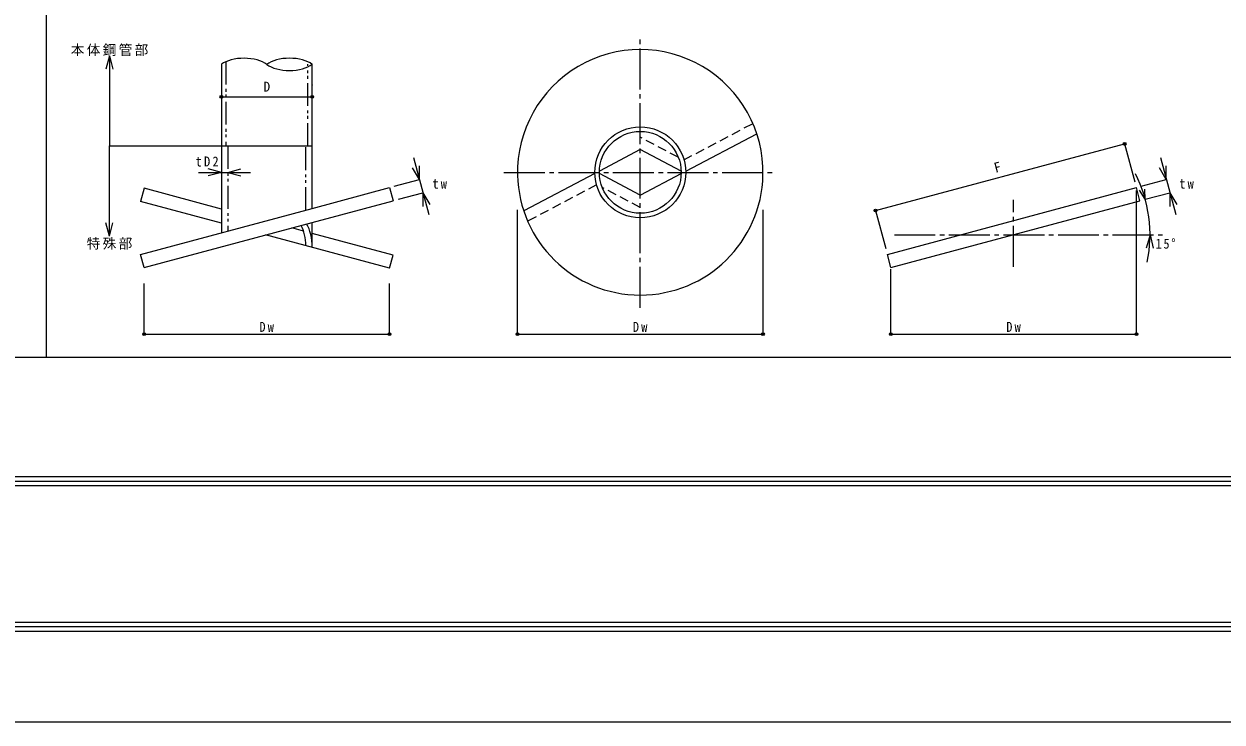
# Model space of a CAD drawing. Units: millimetres, scale not verified. Extents: x -297 to 297, y -210 to 210.
# Drawn here: x -133.1 to -1.3, y -210 to -133.2 of the extents above; entities that cross this region are included whole.
import ezdxf
from ezdxf.enums import TextEntityAlignment as Align

# ---------------------------------------------------------------- set-up
doc = ezdxf.new("R2010")
doc.units = ezdxf.units.MM
doc.header["$LTSCALE"] = 0.5
doc.header["$PDMODE"] = 32
doc.header["$PDSIZE"] = 0.3
for name, pattern in [('CHAIN2', [12, 9, -1, 1, -1]), ('DASHED2', [3, 2, -1]), ('DOUBLE_CHAIN1', [8.8, 5, -1, 0.6, -0.6, 0.6, -1])]:
    doc.linetypes.add(name, pattern=pattern)
for name, color, linetype, lineweight in [('0-2_DEFPOINTS', 1, 'Continuous', 18), ('0-7_WAKU', 7, 'Continuous', 18), ('8-8', 7, 'Continuous', 18), ('8-E', 7, 'Continuous', 9)]:
    doc.layers.add(name, color=color, linetype=linetype, lineweight=lineweight)
doc.styles.add('ＭＳ ゴシック', font='')
doc.styles.get('ＭＳ ゴシック').set_extended_font_data('MS Gothic')

msp = doc.modelspace()

# ---------------------------------------------------------------- linework, layer by layer
at = {"layer": '0-2_DEFPOINTS'}
msp.add_lwpolyline([(-297, -210), (-297, 210), (297, 210), (297, -210)], close=True, dxfattribs=at)
at = {"layer": '0-7_WAKU'}
for p, q in [((-285, -183), (285, -183)), ((-285, -183.5), (285, -183.5)), ((-285, -184), (285, -184)), ((-285, -199), (285, -199)), ((-285, -199.5), (285, -199.5)), ((-285, -200), (285, -200))]:
    msp.add_line(p, q, dxfattribs=at)
at = {"layer": '8-8', "color": 3}
for p, q in [((-130.625, -169.9136), (-130.625, 172.6636)), ((130.625, -169.9136), (-261.25, -169.9136))]:
    msp.add_line(p, q, dxfattribs=at)
at = {"layer": '8-E', "linetype": 'CHAIN2'}
for p, q in [((-65.3125, -164.4333), (-65.3125, -134.5379)), ((-80.3125, -149.5379), (-50.3125, -149.5379)), ((-24.2443, -159.9342), (-24.2443, -152.5773)), ((-37.3653, -156.4279), (-7.3701, -156.4279))]:
    msp.add_line(p, q, dxfattribs=at)
at = {"layer": '8-E'}
for p, q in [((-123.6969, -136.7407), (-124.0851, -138.1896)), ((-123.6969, -136.7407), (-123.6969, -146.6369)), ((-123.6969, -136.7407), (-123.3087, -138.1896)), ((-111.3889, -137.6529), (-111.3889, -156.1766)), ((-101.3889, -153.4971), (-101.3889, -137.6529)), ((-111.3889, -141.2437), (-101.3889, -141.2437)), ((-60.3142, -149.4073), (-52.4972, -145.2931)), ((-123.6969, -146.6369), (-101.3889, -146.6369)), ((-123.6969, -156.5407), (-123.6969, -146.6369)), ((-65.3125, -147.0379), (-69.8105, -149.4053)), ((-60.8145, -149.4053), (-65.3125, -147.0379)), ((-39.4267, -153.7286), (-12.0384, -146.3899)), ((-12.0384, -146.3899), (-10.9188, -150.5683)), ((-90.2445, -147.9135), (-88.5622, -154.192)), ((-89.5975, -150.3283), (-89.5975, -148.8283)), ((-8.1, -147.9135), (-6.4176, -154.192)), ((-7.4529, -150.3283), (-7.4529, -148.8283)), ((-111.3889, -149.5379), (-112.8378, -149.1497)), ((-111.3889, -149.5379), (-112.8378, -149.9262)), ((-110.6889, -149.5379), (-109.24, -149.1497)), ((-110.6889, -149.5379), (-108.1889, -149.5379)), ((-110.6889, -149.5379), (-109.24, -149.9262)), ((-89.5975, -150.3283), (-90.3475, -149.0293)), ((-70.3108, -149.6686), (-78.1278, -153.7828)), ((-65.3125, -152.0379), (-69.8105, -149.6706)), ((-65.2329, -151.996), (-60.8145, -149.6706)), ((-7.4529, -150.3283), (-8.2029, -149.0293)), ((-119.8889, -151.293), (-120.2771, -152.7419)), ((-111.3889, -153.5705), (-119.8889, -151.293)), ((-101.3889, -153.4971), (-92.8889, -151.2196)), ((-92.8889, -151.2196), (-92.5007, -152.6685)), ((-92.3772, -151.0732), (-89.5975, -150.3283)), ((-38.1326, -158.5582), (-10.7443, -151.2196)), ((-10.3561, -152.6685), (-10.7443, -151.2196)), ((-9.7674, -152.5014), (-10.4166, -151.5063)), ((-10.2327, -151.0732), (-7.4529, -150.3283)), ((-9.7674, -152.5014), (-9.8271, -151.4062)), ((-111.3889, -155.1235), (-120.2771, -152.7419)), ((-101.3889, -155.0501), (-92.5007, -152.6685)), ((-91.9119, -152.5014), (-89.2092, -151.7772)), ((-89.2092, -151.7772), (-88.4592, -153.0763)), ((-89.2092, -151.7772), (-89.2092, -153.2772)), ((-37.7443, -160.0071), (-10.3561, -152.6685)), ((-10.7443, -167.3339), (-10.7443, -151.5526)), ((-9.7674, -152.5014), (-7.0647, -151.7772)), ((-7.0647, -151.7772), (-7.0647, -153.2772)), ((-7.0647, -151.7772), (-6.3147, -153.0763)), ((-120.2771, -158.5582), (-101.3889, -153.4971)), ((-78.8125, -167.3339), (-78.8125, -153.6729)), ((-51.8125, -167.3339), (-51.8125, -153.6729)), ((-39.4267, -153.7286), (-38.3071, -157.907)), ((-123.6969, -156.5407), (-124.0851, -155.0918)), ((-123.6969, -156.5407), (-123.3087, -155.0918)), ((-119.8889, -160.0071), (-101.3889, -155.0501)), ((-101.3889, -157.8029), (-101.3889, -155.0501)), ((-92.8889, -160.0805), (-106.5259, -156.4265)), ((-102.3573, -155.9905), (-103.6281, -155.65)), ((-92.5007, -158.6316), (-101.3889, -156.25)), ((-9.2443, -156.4279), (-9.6799, -157.8633)), ((-9.2443, -156.4279), (-8.9039, -157.8888)), ((-119.8889, -160.0071), (-120.2771, -158.5582)), ((-92.8889, -160.0805), (-92.5007, -158.6316)), ((-37.7443, -160.0071), (-38.1326, -158.5582)), ((-37.7443, -167.3339), (-37.7443, -160.1968)), ((-119.8889, -167.3339), (-119.8889, -161.7492)), ((-92.8889, -167.3339), (-92.8889, -161.7492)), ((-119.8889, -167.3339), (-92.8889, -167.3339)), ((-78.8125, -167.3339), (-51.8125, -167.3339)), ((-37.7443, -167.3339), (-10.7443, -167.3339))]:
    msp.add_line(p, q, dxfattribs=at)
at = {"layer": '8-E', "linetype": 'DOUBLE_CHAIN1'}
for p, q in [((-110.8889, -137.3679), (-110.8889, -146.6369)), ((-101.8889, -146.6369), (-101.8889, -137.6529)), ((-110.6889, -146.6369), (-110.6889, -155.9891)), ((-102.0889, -153.6847), (-102.0889, -146.6369))]:
    msp.add_line(p, q, dxfattribs=at)
at = {"layer": '8-E', "color": 4}
for p, q in [((-111.3889, -139.9249), (-111.3889, -139.9629)), ((-101.3889, -139.9249), (-101.3889, -139.9629))]:
    msp.add_line(p, q, dxfattribs=at)
at = {"layer": '8-E', "linetype": 'DASHED2'}
for p, q in [((-60.5081, -148.1532), (-52.9283, -144.1639)), ((-61.1272, -147.8847), (-65.3125, -145.6819)), ((-70.1169, -150.9227), (-77.6967, -154.912)), ((-65.3125, -153.394), (-69.4978, -151.1912))]:
    msp.add_line(p, q, dxfattribs=at)
at = {"layer": '8-E'}
msp.add_lwpolyline([(-113.8889, -149.5379), (-111.3889, -149.5379), (-110.6889, -149.5379)], dxfattribs=at)
for radius in [5, 4.5]:
    msp.add_circle((-65.3125, -149.5379), radius, dxfattribs=at)
for centre, radius, start, end in [((-65.3125, -149.5379), 13.5, 358.72666, 181.27334), ((-65.3125, -149.5379), 13.5, 181.27334, 358.72666), ((-24.2443, -156.4279), 15, 348.46304, 26.71572)]:
    msp.add_arc(centre, radius, start, end, dxfattribs=at)
for centre, major_axis, start_param, end_param in [((-108.8921, -138.4874), (3, 0), 0.57872356, 2.55395352), ((-103.8898, -138.4874), (3, 0), 0.58516366, 2.56211652), ((-103.8993, -136.8327), (3, 0), 3.73353815, 5.70292217), ((-103.7522, -157.8026), (0, 3.3266), 4.76861329, 5.52898989), ((-103.0522, -157.8026), (0, 3.3266), 4.71228874, 5.60338094)]:
    msp.add_ellipse(centre, major_axis=major_axis, ratio=0.5, start_param=start_param, end_param=end_param, dxfattribs=at)
for p in [(-111.3889, -141.2437), (-101.3889, -141.2437), (-12.0384, -146.3899), (-39.4267, -153.7286), (-119.8889, -167.3339), (-92.8889, -167.3339), (-78.8125, -167.3339), (-51.8125, -167.3339), (-37.7443, -167.3339), (-10.7443, -167.3339)]:
    msp.add_point(p, dxfattribs=at)

# ---------------------------------------------------------------- texts
at = {"layer": '8-E', "style": 'ＭＳ ゴシック'}
msp.add_text('D', height=1.1, dxfattribs=at).set_placement((-106.7639, -140.9937), align=Align.BOTTOM_LEFT)
msp.add_text('F', height=1.1, rotation=15, dxfattribs=at).set_placement((-26.1595, -149.9148), align=Align.BOTTOM_LEFT)
at = {"layer": '8-E', "char_height": 1.1, "attachment_point": 7, "style": 'ＭＳ ゴシック'}
for s, insert in [('\\T1.17;本体鋼管部', (-127.9469, -136.7407)), ('\\T1.38;\\W0.9;tD2', (-114.2189, -148.9129)), ('\\T1.36;\\W0.9;tw', (-88.1706, -151.3495)), ('\\T1.36;\\W0.9;tw', (-6.0261, -151.3495)), ('\\T1.17;特殊部', (-126.1969, -158.0407)), ('\\T1.27;\\W0.9;15°', (-8.6298, -157.9468)), ('\\T1.36;\\W0.9;Dw', (-107.2014, -167.0839)), ('\\T1.36;\\W0.9;Dw', (-66.125, -167.0839)), ('\\T1.36;\\W0.9;Dw', (-25.0568, -167.0839))]:
    msp.add_mtext(s, dxfattribs=dict(at, insert=insert))

doc.saveas('drawing.dxf')
